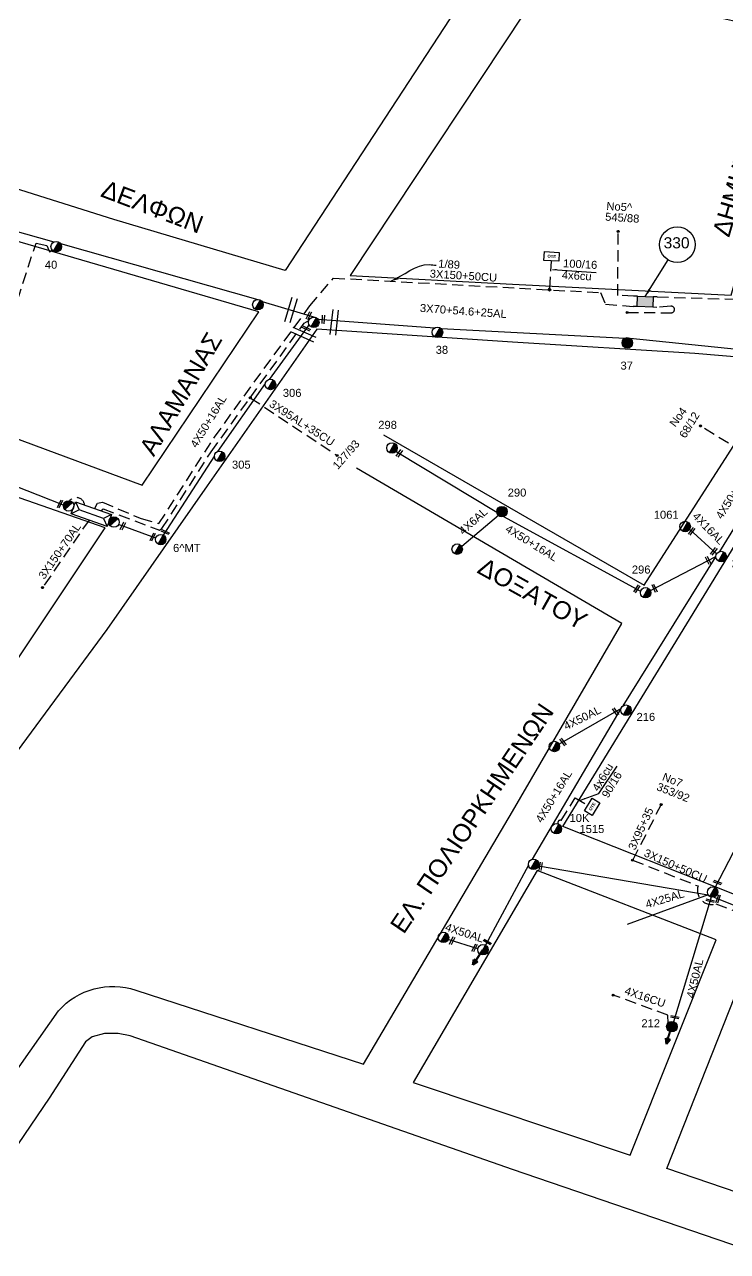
# Model space of a CAD drawing. Header units: millimetres. Extents: x 1113 to 5794, y 757 to 3537.
# Drawn here: x 1445 to 1603.2, y 1298.4 to 1574.4 of the extents above; entities that cross this region are included whole.
import ezdxf

# ---------------------------------------------------------------- set-up
doc = ezdxf.new("R2010")
doc.units = ezdxf.units.MM
doc.linetypes.add('DASHED', pattern=[19.05, 12.7, -6.35])
for name, color, linetype in [('Link Box 4 Διευθύνσεων', 7, 'Continuous'), ('Pillar OTE', 7, 'Continuous'), ('Άγνωστα', 7, 'Continuous'), ('Γυμνά εναέρια ΧΤ (3Φ)   4x50AL', 7, 'Continuous'), ('Γυμνά εναέρια ΧΤ και ΦΟΠ (3Φ)   4x50+16AL', 7, 'Continuous'), ('Εναέρια παροχή ΧΤ 4x16', 7, 'SYN_LINE'), ('Εναέρια παροχή ΧΤ 4x25', 7, 'SYN_LINE'), ('Επίτονοι', 7, 'Continuous'), ('Επιγραφές - Σχήματα', 7, 'Continuous'), ('Καλώδια ΧΤ   3x150+50CU', 7, 'DASHED'), ('Καλώδια ΧΤ   3x150AL+50XLPE', 7, 'DASHED'), ('Καλώδια ΧΤ   3x95+35 CU', 7, 'DASHED'), ('Μηχανική τομή', 7, 'Continuous'), ('Στύλος Ξύλινος', 7, 'Continuous'), ('Στύλος Ξύλινος @ 1', 7, 'Continuous'), ('Στύλος ΦΜ', 7, 'Continuous'), ('Στύλος ΦΜ @ 1', 7, 'Continuous'), ('Συνδέσεις', 7, 'Continuous'), ('Συνεστραμμένα ΧΤ   3x70+54.6+25 AL', 7, 'SYN_LINE'), ('Τομή', 7, 'Continuous'), ('Υποσταθμός εναέριος 2 στύλων', 7, 'Continuous'), ('Υποσταθμός πόλεως', 7, 'Continuous'), ('Υπόβαθρο ΔΕΗ', 7, 'Continuous'), ('Υπόγεια καλώδια Δικτύου ΧΤ και Παρ. ΧΤ - 3X150+70 AL', 7, 'DASHED'), ('Υπόγεια καλώδια Παροχών ΧΤ   4x16CU', 7, 'DASHED'), ('Υπόγεια καλώδια Παροχών ΧΤ   4x50AL', 7, 'DASHED'), ('Υπόγεια καλώδια Παροχών ΧΤ   4x6', 7, 'DASHED')]:
    doc.layers.add(name, color=color, linetype=linetype)
doc.styles.get("Standard").update_dxf_attribs({"font": 'arial.ttf'})
doc.linetypes.add('SYN_LINE', pattern='A,0.5,-0.0001,["/\\/\\/\\/",Standard,S=0.1,R=0,X=0,Y=-0.05],-0.25', length=0.7501)
doc.dimstyles.new('ISO-25', dxfattribs={"dimtxt": 2.5, "dimasz": 1.8, "dimexe": 1.25, "dimexo": 0.625, "dimtad": 1, "dimtxsty": 'Standard', "dimcen": 1.8, "dimadec": 0, "dimazin": 0, "dimtfac": 1, "dimtmove": 0, "dimatfit": 3, "dimfxl": 1.25, "dimarcsym": 0})

# ---------------------------------------------------------------- blocks, each defined once
blk = doc.blocks.new('ΥΠΑΡΧΩΝ ΤΣΙΜΕΝΤΕΝΙΟΣ ΣΤΥΛΟΣ')
at = {"layer": 'Στύλος ΦΜ'}
blk.add_hatch(color=7, dxfattribs=at).paths.add_polyline_path([(-1.29, -2.28, 0.574793), (2.62, 0, 0.268822), (1.3, 2.27)])
at = {"layer": 'Στύλος ΦΜ', "color": 7}
blk.add_line((-1.29, -2.28), (1.3, 2.27), dxfattribs=at)
blk.add_circle((0, 0), 2.62, dxfattribs=at)
at = {"layer": 'Στύλος ΦΜ', "flags": 4}
for tag, p in [('ΤΥΠΟΣ', (-4.91, 3.03)), ('ΑΡΙΘΜΟΣ', (-4.68, 8.05))]:
    blk.add_attdef(tag, p, '', height=4, dxfattribs=at)
blk = doc.blocks.new('ΥΠΑΡΧΩΝ ΞΥΛΙΝΟΣ ΣΤΥΛΟΣ')
at = {"layer": 'Στύλος Ξύλινος'}
h = blk.add_hatch(color=7, dxfattribs=at)
h.paths.add_polyline_path([(-2.62, 0, 0.270008), (-1.29, -2.28), (1.3, 2.27, 0.576266)])
h.paths.add_polyline_path([(-1.29, -2.28, 0.574793), (2.62, 0, 0.268822), (1.3, 2.27)])
at = {"layer": 'Στύλος Ξύλινος', "color": 7}
blk.add_line((-1.29, -2.28), (1.3, 2.27), dxfattribs=at)
blk.add_circle((0, 0), 2.62, dxfattribs=at)
at = {"layer": 'Στύλος Ξύλινος', "flags": 4}
for tag, p in [('ΑΡΙΘΜΟΣ', (-4.91, 8.6)), ('ΤΥΠΟΣ', (-4.85, 3.39))]:
    blk.add_attdef(tag, p, '', height=4, dxfattribs=at)
blk = doc.blocks.new('ΕΠΙΤΟΝΟΣ')
at = {"layer": 'Επίτονοι', "lineweight": 40, "ltscale": 40}
blk.add_hatch(color=256, dxfattribs=at).paths.add_polyline_path([(-1.13, 6.47), (0, 9.1), (1.13, 6.47)])
for p, q in [((-1.13, 6.47), (0, 9.1)), ((1.13, 6.47), (-1.13, 6.47)), ((-1.13, 6.47), (0, 6.47)), ((0, 9.1), (1.13, 6.47)), ((0, 6.47), (0, 0))]:
    blk.add_line(p, q, dxfattribs=at)
blk = doc.blocks.new('LINK BOX 4 ΑΝΑΧΩΡΗΣΕΩΝ')
at = {"layer": 'Link Box 4 Διευθύνσεων', "ltscale": 40}
blk.add_hatch(color=256, dxfattribs=at).paths.add_polyline_path([(-3.54, 0), (-3.54, -4.67), (3.54, -4.67), (3.54, 0)])
for p, q in [((-3.54, 0), (-5.33, 0)), ((5.33, 0), (3.54, 0)), ((-3.54, -4.67), (-5.33, -4.67)), ((5.33, -4.67), (3.54, -4.67))]:
    blk.add_line(p, q, dxfattribs=at)
blk.add_lwpolyline([(-3.54, -4.67), (-3.54, 0), (3.54, 0), (3.54, -4.67)], close=True, dxfattribs=at)
blk = doc.blocks.new('ΥΠΟΣΤΑΘΜΟΣ ΕΝΑΕΡΙΟΣ ΕΠΙ 2 ΣΤΥΛΩΝ')
at = {"layer": 'Υποσταθμός εναέριος 2 στύλων', "linetype": 'Continuous'}
for points in [[(-11.97, -2.11, 0.574793), (-8.45, -0.07, 0.268822), (-9.64, 1.98)], [(9.68, -2.15, 0.574793), (13.19, -0.1, 0.268822), (12.01, 1.95)]]:
    blk.add_hatch(color=256, dxfattribs=at).paths.add_polyline_path(points)
for p, q in [((-11.97, -2.11), (-9.64, 1.98)), ((9.68, -2.15), (12.01, 1.95))]:
    blk.add_line(p, q, dxfattribs=at)
for centre in [(-10.81, -0.07), (10.84, -0.1)]:
    blk.add_circle(centre, 2.36, dxfattribs=at)
at = {"layer": 'Υποσταθμός πόλεως', "linetype": 'Continuous', "ltscale": 40}
blk.add_lwpolyline([(-8.57, 2.82), (8.57, 2.82), (8.57, -2.82), (-8.57, -2.82)], close=True, dxfattribs=at)
for points in [[(-5.75, 0), (-8.57, 2.82)], [(-8.57, -2.82), (-5.75, 0)], [(-5.75, 0), (5.75, 0)], [(5.75, 0), (8.57, 2.82)], [(8.57, -2.82), (5.75, 0)]]:
    blk.add_lwpolyline(points, dxfattribs=at)
at = {"layer": 'Υποσταθμός εναέριος 2 στύλων', "ltscale": 40, "flags": 1}
for tag, p in [('ΜΕΤΑΣΧΗΜΑΤΙΣΜΟΣ', (14.09, 2.51)), ('ΙΣΧΥΣ', (14.07, -0.28)), ('ΑΡΙΘΜΟΣ', (14.19, -3))]:
    blk.add_attdef(tag, p, '', height=1.8, dxfattribs=at)
blk = doc.blocks.new('ΜΗΧΑΝΙΚΗ ΤΟΜΗ')
at = {"layer": 'Μηχανική τομή', "ltscale": 40}
for p, q in [((-1.89, 0.78), (1.89, 0.78)), ((1.89, 0), (-1.89, 0))]:
    blk.add_line(p, q, dxfattribs=at)
blk = doc.blocks.new('ΤΟΜΗ')
at = {"layer": 'Τομή', "ltscale": 40}
for p, q in [((-5.68, 0), (5.68, 0)), ((5.68, -2.33), (-5.68, -2.33))]:
    blk.add_line(p, q, dxfattribs=at)
blk = doc.blocks.new('_ΣΥΝΔΕΣΗ')
at = {"layer": 'Συνδέσεις', "linetype": 'SYN_LINE', "ltscale": 40}
blk.add_hatch(color=256, dxfattribs=at).paths.add_polyline_path([(0.5, -0.01, 1), (-0.5, -0.01, 1)])
at = {"layer": 'Συνδέσεις'}
blk.add_circle((0, -0.01), 0.5, dxfattribs=at)
blk = doc.blocks.new('PILLAR ΟΤΕ')
at = {"layer": 'Pillar OTE', "ltscale": 40}
blk.add_lwpolyline([(-3.31, 2.02), (3.39, 2.02), (3.39, -1.99), (-3.31, -1.99)], close=True, dxfattribs=at)
at = {"layer": 'Pillar OTE', "insert": (-1.81, 0.71), "char_height": 1.3575, "width": 109.961, "attachment_point": 1}
blk.add_mtext('{\\fArial|b1|i0|c161|p34;OTE}', dxfattribs=at)
blk = doc.blocks.new('TSONTA XT1')
at = {"ltscale": 40}
h = blk.add_hatch(color=256, dxfattribs=at)
h.dxf.hatch_style = 1
h.paths.add_polyline_path([(595.96, 2487.66), (597.07, 2488.77), (595.96, 2489.87), (594.85, 2488.77)])
blk.add_lwpolyline([(594.85, 2488.77), (595.96, 2489.87), (597.07, 2488.77), (595.96, 2487.66)], close=True, dxfattribs=at)

msp = doc.modelspace()

# ---------------------------------------------------------------- linework, layer by layer
at = {"layer": 'Άγνωστα', "color": 6, "linetype": 'DASHED', "lineweight": -3, "ltscale": 0.2}
msp.add_lwpolyline([(1441.13, 1505.31), (1447.61, 1525.22), (1450.06, 1524.7), (1450.61, 1523.26), (1451.26, 1523.65)], dxfattribs=at)
at = {"layer": 'Άγνωστα', "color": 173, "linetype": 'DASHED', "lineweight": -3, "ltscale": 0.2}
msp.add_lwpolyline([(1495.82, 1490.46), (1515.34, 1477.46)], dxfattribs=at)
at = {"layer": 'Άγνωστα', "color": 2, "linetype": 'SYN_LINE', "lineweight": -3, "ltscale": 10}
msp.add_lwpolyline([(1551.69, 1463.93), (1543.38, 1456.98)], dxfattribs=at)
at = {"layer": 'Γυμνά εναέρια ΧΤ (3Φ)   4x50AL', "color": 2, "lineweight": -3}
for points in [[(1579.22, 1420.53), (1565.31, 1412.5)], [(1599.54, 1378.12), (1591.02, 1350.12)], [(1547.01, 1366.53), (1540.37, 1368.62)]]:
    msp.add_lwpolyline(points, dxfattribs=at)
at = {"layer": 'Γυμνά εναέρια ΧΤ και ΦΟΠ (3Φ)   4x50+16AL', "color": 85, "lineweight": -3}
for points in [[(1509.04, 1506.92), (1500.03, 1494.56)], [(1499.2, 1493.66), (1488.45, 1478.36)], [(1487.74, 1477.37), (1476.25, 1459.57)], [(1474.54, 1458.9), (1466.2, 1461.96)]]:
    msp.add_lwpolyline(points, dxfattribs=at)
at = {"layer": 'Γυμνά εναέρια ΧΤ και ΦΟΠ (3Φ)   4x50+16AL', "color": 2, "lineweight": -3}
for points in [[(1528.6, 1478.39), (1551.27, 1464.69)], [(1601.44, 1455.88), (1608.14, 1466.68)], [(1552.78, 1463.71), (1583.64, 1446.98)], [(1579.72, 1421.18), (1600.58, 1454.64)], [(1585.83, 1447.07), (1600.57, 1454.74)], [(1559.33, 1386.67), (1579.22, 1420.53)], [(1558.39, 1385.3), (1548.75, 1367.32)], [(1560.67, 1385.14), (1598.8, 1378.67)], [(1600.09, 1378.12), (1628.81, 1366.73)]]:
    msp.add_lwpolyline(points, dxfattribs=at)
at = {"layer": 'Γυμνά εναέρια ΧΤ και ΦΟΠ (3Φ)   4x50+16AL', "color": 1, "lineweight": -3}
msp.add_lwpolyline([(1600.38, 1380.3), (1607.6, 1394.19)], dxfattribs=at)
at = {"layer": 'Εναέρια παροχή ΧΤ 4x16', "color": 7, "lineweight": -3, "ltscale": 10}
msp.add_lwpolyline([(1594.64, 1460.86), (1600.74, 1455.34)], dxfattribs=at)
at = {"layer": 'Εναέρια παροχή ΧΤ 4x25', "color": 2, "lineweight": -3, "ltscale": 20}
msp.add_lwpolyline([(1598.8, 1378.67), (1580.57, 1371.99)], dxfattribs=at)
at = {"layer": 'Επιγραφές - Σχήματα', "lineweight": -3}
msp.add_circle((1591.89, 1524.88), 4, dxfattribs=at)
at = {"layer": 'Καλώδια ΧΤ   3x150+50CU', "color": 30, "lineweight": -3, "ltscale": 0.2}
for points in [[(1582.03, 1513.32), (1578.52, 1513.45), (1578.57, 1527.88)], [(1460.8, 1465.49), (1461.44, 1466.71), (1462.54, 1466.95), (1471.24, 1463.27), (1475.28, 1462.15), (1487.74, 1481.59), (1509.23, 1511.15), (1514.57, 1517.37), (1574.58, 1514.09), (1575.73, 1511.47), (1581.94, 1510.99)]]:
    msp.add_lwpolyline(points, dxfattribs=at)
at = {"layer": 'Καλώδια ΧΤ   3x150+50CU', "color": 173, "lineweight": -3, "ltscale": 0.2}
msp.add_lwpolyline([(1462.2, 1464.99), (1462.7, 1465.48), (1475.41, 1460.63), (1475.94, 1461.02), (1487.01, 1478.3), (1495.82, 1490.46), (1507.91, 1507.21), (1509, 1507.82)], dxfattribs=at)
at = {"layer": 'Καλώδια ΧΤ   3x150+50CU', "color": 1, "lineweight": -3, "ltscale": 0.2}
msp.add_lwpolyline([(1581.83, 1386.44), (1596.56, 1380.64, 0.612345), (1600.59, 1376.65)], format="xyb", dxfattribs=at)
at = {"layer": 'Καλώδια ΧΤ   3x150+50CU', "color": 85, "lineweight": -3, "ltscale": 0.2}
msp.add_arc((1456.65, 1466.1), 1.9, 5.8301, 141.4753, dxfattribs=at)
at = {"layer": 'Καλώδια ΧΤ   3x150AL+50XLPE', "color": 1, "lineweight": -3, "ltscale": 0.2}
msp.add_line((1606.65, 1478.2), (1597.09, 1484.09), dxfattribs=at)
at = {"layer": 'Καλώδια ΧΤ   3x95+35 CU', "color": 1, "lineweight": -3, "ltscale": 0.2}
msp.add_lwpolyline([(1588.25, 1398.94), (1581.83, 1386.44)], dxfattribs=at)
at = {"layer": 'Συνεστραμμένα ΧΤ   3x70+54.6+25 AL', "color": 6, "lineweight": -3, "ltscale": 20}
for points in [[(1418.6, 1534.81), (1451.64, 1525.49)], [(1453.1, 1525.12), (1497.52, 1512.55)], [(1498.47, 1512.08), (1510.55, 1508.5)]]:
    msp.add_lwpolyline(points, dxfattribs=at)
at = {"layer": 'Συνεστραμμένα ΧΤ   3x70+54.6+25 AL', "color": 173, "lineweight": -3, "ltscale": 20}
for points in [[(1511.02, 1508.15), (1537.26, 1506.15)], [(1538.74, 1506.01), (1580.16, 1503.87)], [(1617.04, 1500.13), (1581.26, 1503.79)]]:
    msp.add_lwpolyline(points, dxfattribs=at)
at = {"layer": 'Συνεστραμμένα ΧΤ   3x70+54.6+25 AL', "color": 85, "lineweight": -3, "ltscale": 20}
msp.add_lwpolyline([(1453.79, 1466.26), (1425.99, 1477.26)], dxfattribs=at)
at = {"layer": 'Υπόβαθρο ΔΕΗ', "lineweight": -3}
for points in [[(1548.67, 1587.88), (1503.63, 1519.06), (1465.12, 1530.56), (1428.64, 1542.03), (1389.24, 1554.16), (1359.87, 1563.15), (1385.83, 1606.67), (1397.67, 1626.79), (1454.67, 1611.14), (1548.67, 1587.88)], [(1334.65, 1521.51), (1471.51, 1470.79), (1497.73, 1509.79), (1352.79, 1552.02), (1334.65, 1521.51)], [(1525.79, 1482.13), (1584.4, 1448.28), (1611.02, 1489.74), (1616.32, 1498.65), (1595.82, 1500.43), (1554.8, 1502.95), (1510.78, 1505.91), (1486.11, 1470.66), (1463.52, 1438.36), (1443.4, 1410.93), (1431.2, 1393.92)], [(1674.35, 1494.3), (1643.85, 1443.22), (1604.73, 1378.74), (1566.11, 1394.04), (1629.69, 1497.92), (1670.46, 1495.62), (1674.35, 1494.3)], [(1554.8, 1397.37), (1579.43, 1439.7), (1519.73, 1474.61)], [(1574.26, 1401.41), (1578.39, 1407.62)], [(1560.34, 1384.11), (1532.46, 1336.42), (1581.3, 1320.06), (1600.63, 1368.54), (1560.34, 1384.11)], [(1589.53, 1317.06), (1608.64, 1365.42), (1669.1, 1342.21), (1716.28, 1324.1), (1708.48, 1277.03), (1663.2, 1292), (1589.53, 1317.06)]]:
    msp.add_lwpolyline(points, dxfattribs=at)
msp.add_lwpolyline([(1554.8, 1516.03), (1604.03, 1513.54), (1620.48, 1571.64), (1562.46, 1584.6), (1562.46, 1584.6), (1518.28, 1517.91)], close=True, dxfattribs=at)
msp.add_lwpolyline([(1420.56, 1397.39), (1447.54, 1437.8), (1463.14, 1461.22), (1418.66, 1476.71), (1375.4, 1492.3), (1326.76, 1509.54), (1301.93, 1469.11), (1279.18, 1435.14), (1253.43, 1396.11), (1307.22, 1364.54), (1357.4, 1335.16), (1410.64, 1304.22, 0.301976), (1419.69, 1305.71), (1452.69, 1352.59, -0.298175), (1470.06, 1357.21), (1521.29, 1340.58), (1554.8, 1397.37)], format="xyb", dxfattribs=at)
msp.add_lwpolyline([(1681.44, 1171.16), (1693.42, 1212.13), (1705.39, 1264.94), (1704.77, 1265.58), (1554.8, 1316.9), (1468.82, 1346.95), (1466.12, 1347.46), (1463, 1347.46), (1460.22, 1346.68), (1458.78, 1345.57), (1450.54, 1332.95), (1425.18, 1295.6), (1425.16, 1294.36), (1456.31, 1275.33), (1496.87, 1251.01), (1539.25, 1226), (1554.8, 1216.78), (1628.54, 1170.32), (1669.09, 1144.83, 0.293653), (1670.49, 1144.84), (1681.44, 1171.16)], format="xyb", close=True, dxfattribs=at)
at = {"layer": 'Υπόγεια καλώδια Δικτύου ΧΤ και Παρ. ΧΤ - 3X150+70 AL', "color": 30, "lineweight": -3, "ltscale": 0.2}
for points in [[(1587.35, 1513.11), (1611.96, 1512.44, -0.649251), (1614.78, 1514.28, 12.525387)], [(1580.59, 1509.63), (1590.52, 1509.57, 1.071682), (1590.43, 1511.03), (1587.26, 1510.78)]]:
    msp.add_lwpolyline(points, format="xyb", dxfattribs=at)
at = {"layer": 'Υπόγεια καλώδια Δικτύου ΧΤ και Παρ. ΧΤ - 3X150+70 AL', "color": 1, "lineweight": -3, "ltscale": 0.2}
msp.add_lwpolyline([(1459.54, 1462.95), (1449.09, 1447.74)], dxfattribs=at)
msp.add_lwpolyline([(1600.59, 1376.65), (1637.49, 1361.96), (1671.71, 1348.52), (1707.68, 1334.09), (1720.74, 1329.74, 0.859096), (1721.1, 1335.63)], format="xyb", dxfattribs=at)
at = {"layer": 'Υπόγεια καλώδια Παροχών ΧΤ   4x16CU', "color": 2, "lineweight": -3, "ltscale": 0.2}
msp.add_lwpolyline([(1589.81, 1349.81), (1589.77, 1351.58), (1577.47, 1356.1)], dxfattribs=at)
at = {"layer": 'Υπόγεια καλώδια Παροχών ΧΤ   4x6', "color": 30, "linetype": 'DASHED', "lineweight": -3, "ltscale": 0.2}
msp.add_lwpolyline([(1563.17, 1515.08), (1563.56, 1521.16)], dxfattribs=at)
at = {"layer": 'Υπόγεια καλώδια Παροχών ΧΤ   4x6', "color": 2, "linetype": 'DASHED', "lineweight": -3, "ltscale": 0.2}
msp.add_lwpolyline([(1565.05, 1394.63, -0.690501), (1565.79, 1395.37), (1568.92, 1400.49), (1571.73, 1398.77)], format="xyb", dxfattribs=at)

# ---------------------------------------------------------------- block references
at = {"layer": 'Link Box 4 Διευθύνσεων', "lineweight": -3, "xscale": 0.4999999999999871, "yscale": 0.4999999999999871, "zscale": 0.4999999999999871, "rotation": 357.7837363377905}
msp.add_blockref('LINK BOX 4 ΑΝΑΧΩΡΗΣΕΩΝ', (1584.69, 1513.22), dxfattribs=at)
at = {"layer": 'Pillar OTE', "xscale": 0.5, "yscale": 0.5, "zscale": 0.5}
for p, rotation in [((1563.57, 1522.23), 357), ((1572.71, 1398.43), 59.00000000000001)]:
    msp.add_blockref('PILLAR ΟΤΕ', p, dxfattribs=dict(at, rotation=rotation))
at = {"layer": 'Επίτονοι', "lineweight": -3}
for p, xscale, yscale, zscale, rotation in [((1548.17, 1366.3), 0.4499999999998097, 0.4499999999998097, 0.4499999999998097, 146.0971407023373), ((1590.66, 1349), 0.4499999999999899, 0.4499999999999899, 0.4499999999999899, 162.5435691925346)]:
    msp.add_blockref('ΕΠΙΤΟΝΟΣ', p, dxfattribs=dict(at, xscale=xscale, yscale=yscale, zscale=zscale, rotation=rotation))
at = {"layer": 'Μηχανική τομή', "lineweight": -3}
for p, xscale, yscale, zscale, rotation in [((1508.8, 1509.02), 0.4999999999998747, 0.4999999999998747, 0.4999999999998747, 243.2995934672396), ((1512.04, 1508.07), 0.4999999999998744, 0.4999999999998744, 0.4999999999998744, 266.4023405474641), ((1508.51, 1506.2), 0.4999999999997758, 0.4999999999997758, 0.4999999999997758, 155.4170552778082), ((1529.51, 1477.84), 0.4999999999998433, 0.4999999999998433, 0.4999999999998433, 55.81875398751521), ((1452.84, 1466.63), 0.4999999999998492, 0.4999999999998492, 0.4999999999998492, 244.2556841975095), ((1466.99, 1461.67), 0.4999999999998492, 0.4999999999998492, 0.4999999999998492, 244.2556841975095), ((1473.68, 1459.21), 0.4999999999998492, 0.4999999999998492, 0.4999999999998492, 244.2556841975095), ((1476.8, 1460.42), 0.4999999999997758, 0.4999999999997758, 0.4999999999997758, 155.4170552778082), ((1595.27, 1460.29), 0.499999999999948, 0.499999999999948, 0.499999999999948, 51.53510426302837), ((1599.01, 1453.93), 0.4999999999998208, 0.4999999999998208, 0.4999999999998208, 115.3022290004809), ((1600.23, 1455.8), 0.499999999999948, 0.499999999999948, 0.499999999999948, 51.53510426302837), ((1582.96, 1447.35), 0.4999999999998433, 0.4999999999998433, 0.4999999999998433, 55.81875398751521), ((1586.96, 1447.66), 0.4999999999998208, 0.4999999999998208, 0.4999999999998208, 115.3022290004809), ((1577.83, 1419.73), 0.4999999999999639, 0.4999999999999639, 0.4999999999999639, 305.6164988725668), ((1566, 1412.9), 0.4999999999999639, 0.4999999999999639, 0.4999999999999639, 305.6164988725668), ((1561.34, 1385.02), 0.4999999999999222, 0.4999999999999222, 0.4999999999999222, 79.10143494980179), ((1600.87, 1381.25), 0.4999999999999611, 0.4999999999999611, 0.4999999999999611, 339.6533345836296), ((1599.24, 1377.14), 0.4999999999999654, 0.4999999999999654, 0.4999999999999654, 347.2421742270195), ((1601.26, 1377.66), 0.4999999999999051, 0.4999999999999051, 0.4999999999999051, 71.230105640109), ((1541.06, 1368.4), 0.4999999999998492, 0.4999999999998492, 0.4999999999998492, 242.9331175682948), ((1546.1, 1366.82), 0.4999999999998492, 0.4999999999998492, 0.4999999999998492, 242.9331175682948), ((1549.05, 1367.87), 0.4999999999999604, 0.4999999999999604, 0.4999999999999604, 328.8996560670411), ((1591.27, 1350.93), 0.4999999999999654, 0.4999999999999654, 0.4999999999999654, 347.2421742270195)]:
    msp.add_blockref('ΜΗΧΑΝΙΚΗ ΤΟΜΗ', p, dxfattribs=dict(at, xscale=xscale, yscale=yscale, zscale=zscale, rotation=rotation))
at = {"layer": 'Στύλος Ξύλινος @ 1', "lineweight": -3, "ltscale": 40}
ref = msp.add_blockref('ΥΠΑΡΧΩΝ ΞΥΛΙΝΟΣ ΣΤΥΛΟΣ', (1580.64, 1502.79), dxfattribs=dict(at, xscale=0.4499999999998181, yscale=0.4499999999998181, zscale=0.4499999999998181))
ref.add_attrib('ΤΥΠΟΣ', '37', (1579.11, 1496.78), dxfattribs={"layer": 'Στύλος Ξύλινος', "height": 1.8, "flags": 4})
ref = msp.add_blockref('ΥΠΑΡΧΩΝ ΞΥΛΙΝΟΣ ΣΤΥΛΟΣ', (1552.44, 1464.84), dxfattribs=dict(at, xscale=0.4499999999998181, yscale=0.4499999999998181, zscale=0.4499999999998181))
ref.add_attrib('ΤΥΠΟΣ', '290', (1553.73, 1468.22), dxfattribs={"layer": 'Στύλος Ξύλινος', "height": 1.8, "flags": 4})
ref = msp.add_blockref('ΥΠΑΡΧΩΝ ΞΥΛΙΝΟΣ ΣΤΥΛΟΣ', (1590.66, 1349), dxfattribs=dict(at, xscale=0.4499999999998181, yscale=0.4499999999998181, zscale=0.4499999999998181))
ref.add_attrib('ΤΥΠΟΣ', '212', (1583.8, 1348.86), dxfattribs={"layer": 'Στύλος Ξύλινος', "height": 1.8, "flags": 4})
at = {"layer": 'Στύλος ΦΜ @ 1', "lineweight": -3, "ltscale": 40}
ref = msp.add_blockref('ΥΠΑΡΧΩΝ ΤΣΙΜΕΝΤΕΝΙΟΣ ΣΤΥΛΟΣ', (1452.15, 1524.43), dxfattribs=dict(at, xscale=0.4499999999998181, yscale=0.4499999999998181, zscale=0.4499999999998181))
ref.add_attrib('ΤΥΠΟΣ', '40', (1449.6, 1519.47), dxfattribs={"layer": 'Στύλος ΦΜ', "height": 1.8, "flags": 4})
at = {"layer": 'Στύλος ΦΜ @ 1', "lineweight": -3, "ltscale": 40, "xscale": 0.4499999999998181, "yscale": 0.4499999999998181, "zscale": 0.4499999999998181}
for p in [(1497.52, 1511.38), (1510.11, 1507.41), (1542.36, 1456.4), (1564.23, 1412.01), (1559.55, 1385.51), (1599.82, 1379.27), (1539.28, 1369.07), (1548.17, 1366.3)]:
    msp.add_blockref('ΥΠΑΡΧΩΝ ΤΣΙΜΕΝΤΕΝΙΟΣ ΣΤΥΛΟΣ', p, dxfattribs=at)
at = {"layer": 'Στύλος ΦΜ @ 1', "lineweight": -3, "ltscale": 40}
ref = msp.add_blockref('ΥΠΑΡΧΩΝ ΤΣΙΜΕΝΤΕΝΙΟΣ ΣΤΥΛΟΣ', (1537.92, 1505.17), dxfattribs=dict(at, xscale=0.4499999999998181, yscale=0.4499999999998181, zscale=0.4499999999998181))
ref.add_attrib('ΤΥΠΟΣ', '38', (1537.53, 1500.33), dxfattribs={"layer": 'Στύλος ΦΜ', "height": 1.8, "flags": 4})
ref = msp.add_blockref('ΥΠΑΡΧΩΝ ΤΣΙΜΕΝΤΕΝΙΟΣ ΣΤΥΛΟΣ', (1500.36, 1493.43), dxfattribs=dict(at, xscale=0.4499999999998181, yscale=0.4499999999998181, zscale=0.4499999999998181))
ref.add_attrib('ΤΥΠΟΣ', '306', (1503.14, 1490.65), dxfattribs={"layer": 'Στύλος ΦΜ', "height": 1.8, "flags": 4})
ref = msp.add_blockref('ΥΠΑΡΧΩΝ ΤΣΙΜΕΝΤΕΝΙΟΣ ΣΤΥΛΟΣ', (1527.7, 1479.15), dxfattribs=dict(at, xscale=0.4499999999998181, yscale=0.4499999999998181, zscale=0.4499999999998181))
ref.add_attrib('ΤΥΠΟΣ', '298', (1524.61, 1483.46), dxfattribs={"layer": 'Στύλος ΦΜ', "height": 1.8, "flags": 4})
ref = msp.add_blockref('ΥΠΑΡΧΩΝ ΤΣΙΜΕΝΤΕΝΙΟΣ ΣΤΥΛΟΣ', (1488.91, 1477.28), dxfattribs=dict(at, xscale=0.4499999999998181, yscale=0.4499999999998181, zscale=0.4499999999998181))
ref.add_attrib('ΤΥΠΟΣ', '305', (1491.7, 1474.5), dxfattribs={"layer": 'Στύλος ΦΜ', "height": 1.8, "flags": 4})
ref = msp.add_blockref('ΥΠΑΡΧΩΝ ΤΣΙΜΕΝΤΕΝΙΟΣ ΣΤΥΛΟΣ', (1593.64, 1461.49), dxfattribs=dict(at, xscale=0.4499999999998181, yscale=0.4499999999998181, zscale=0.4499999999998181))
ref.add_attrib('ΤΥΠΟΣ', '1061', (1586.59, 1463.24), dxfattribs={"layer": 'Στύλος ΦΜ', "height": 1.8, "flags": 4})
ref = msp.add_blockref('ΥΠΑΡΧΩΝ ΤΣΙΜΕΝΤΕΝΙΟΣ ΣΤΥΛΟΣ', (1475.67, 1458.55), dxfattribs=dict(at, xscale=0.4499999999998181, yscale=0.4499999999998181, zscale=0.4499999999998181))
ref.add_attrib('ΤΥΠΟΣ', '6^ MT', (1478.45, 1455.77), dxfattribs={"layer": 'Στύλος ΦΜ', "height": 1.8, "flags": 4})
ref = msp.add_blockref('ΥΠΑΡΧΩΝ ΤΣΙΜΕΝΤΕΝΙΟΣ ΣΤΥΛΟΣ', (1601.75, 1454.74), dxfattribs=dict(at, xscale=0.4499999999998181, yscale=0.4499999999998181, zscale=0.4499999999998181))
ref.add_attrib('ΤΥΠΟΣ', '209', (1604.12, 1452.33), dxfattribs={"layer": 'Στύλος ΦΜ', "height": 1.8, "flags": 4})
ref = msp.add_blockref('ΥΠΑΡΧΩΝ ΤΣΙΜΕΝΤΕΝΙΟΣ ΣΤΥΛΟΣ', (1584.75, 1446.6), dxfattribs=dict(at, xscale=0.4499999999998181, yscale=0.4499999999998181, zscale=0.4499999999998181))
ref.add_attrib('ΤΥΠΟΣ', '296', (1581.66, 1450.91), dxfattribs={"layer": 'Στύλος ΦΜ', "height": 1.8, "flags": 4})
ref = msp.add_blockref('ΥΠΑΡΧΩΝ ΤΣΙΜΕΝΤΕΝΙΟΣ ΣΤΥΛΟΣ', (1580.34, 1420.18), dxfattribs=dict(at, xscale=0.4499999999998181, yscale=0.4499999999998181, zscale=0.4499999999998181))
ref.add_attrib('ΤΥΠΟΣ', '216', (1582.71, 1417.77), dxfattribs={"layer": 'Στύλος ΦΜ', "height": 1.8, "flags": 4})
ref = msp.add_blockref('ΥΠΑΡΧΩΝ ΤΣΙΜΕΝΤΕΝΙΟΣ ΣΤΥΛΟΣ', (1564.68, 1393.51), dxfattribs=dict(at, xscale=0.4499999999998181, yscale=0.4499999999998181, zscale=0.4499999999998181))
ref.add_attrib('ΤΥΠΟΣ', '10Κ', (1567.64, 1395.04), dxfattribs={"layer": 'Στύλος ΦΜ', "height": 1.8, "flags": 4})
ref.add_attrib('ΑΡΙΘΜΟΣ', '1515', (1569.87, 1392.55), dxfattribs={"layer": 'Στύλος ΦΜ', "height": 1.8, "flags": 4})
at = {"layer": 'Συνδέσεις', "lineweight": -3, "xscale": 0.4499999999998181, "yscale": 0.4499999999998181, "zscale": 0.4499999999998181}
for p in [(1578.57, 1527.88), (1580.59, 1509.63), (1495.82, 1490.46), (1597.09, 1484.1), (1515.34, 1477.46), (1449.09, 1447.74), (1588.25, 1398.94), (1581.83, 1386.44), (1577.47, 1356.1)]:
    msp.add_blockref('_ΣΥΝΔΕΣΗ', p, dxfattribs=at)
at = {"layer": 'Συνδέσεις', "xscale": 0.3075184835441075, "yscale": 0.3075184835441075, "zscale": 0.3075184835441075}
msp.add_blockref('TSONTA XT1', (1379.9, 749.39), dxfattribs=at)
at = {"layer": 'Τομή', "lineweight": -3}
for p, xscale, yscale, zscale, rotation in [((1505.53, 1509.99), 0.4999999999997916, 0.4999999999997916, 0.4999999999997916, 252.6052056050622), ((1515.29, 1507.36), 0.4999999999998169, 0.4999999999998169, 0.4999999999998169, 263.3619222722544), ((1507.99, 1505.19), 0.4999999999998355, 0.4999999999998355, 0.4999999999998355, 336.2297435268611)]:
    msp.add_blockref('ΤΟΜΗ', p, dxfattribs=dict(at, xscale=xscale, yscale=yscale, zscale=zscale, rotation=rotation))
at = {"layer": 'Υποσταθμός εναέριος 2 στύλων', "lineweight": -3, "xscale": 0.4999999999998126, "yscale": 0.4999999999998126, "zscale": 0.4999999999998126, "rotation": 160.4453630251978}
msp.add_blockref('ΥΠΟΣΤΑΘΜΟΣ ΕΝΑΕΡΙΟΣ ΕΠΙ 2 ΣΤΥΛΩΝ', (1460.05, 1464.26), dxfattribs=at)

# ---------------------------------------------------------------- texts
at = {"layer": 'Γυμνά εναέρια ΧΤ (3Φ)   4x50AL', "color": 7, "lineweight": -3, "char_height": 1.8, "width": 168.3718, "attachment_point": 1}
for insert, rotation in [((1566.09, 1417.26), 26.3958), ((1540.06, 1372.36), 341.9615), ((1593.89, 1355.71), 76.212)]:
    msp.add_mtext('4X50AL', dxfattribs=dict(at, insert=insert, rotation=rotation))
at = {"layer": 'Γυμνά εναέρια ΧΤ και ΦΟΠ (3Φ)   4x50+16AL', "color": 7, "lineweight": -3, "char_height": 1.8, "width": 168.3718, "attachment_point": 1}
for s, insert, rotation in [('4X50+16AL', (1482.19, 1479.97), 58.7033), ('68/12', (1592.17, 1482.12), 58.5658), ('4X50+16AL', (1600.4, 1463.93), 58.5658), ('4X50+16AL', (1553.97, 1462.02), 328.3447), ('4X50+16AL', (1559.87, 1395.63), 58.5658)]:
    msp.add_mtext(s, dxfattribs=dict(at, insert=insert, rotation=rotation))
at = {"layer": 'Εναέρια παροχή ΧΤ 4x16', "color": 7, "lineweight": -3, "insert": (1596.44, 1464.89), "char_height": 1.8, "width": 168.3718, "attachment_point": 1, "rotation": 314.4782}
msp.add_mtext('4X16AL', dxfattribs=at)
at = {"layer": 'Εναέρια παροχή ΧΤ 4x25', "color": 7, "lineweight": -3, "insert": (1584.52, 1377.32), "char_height": 1.8, "width": 168.3718, "attachment_point": 1, "rotation": 16.6187}
msp.add_mtext('4X25AL', dxfattribs=at)
at = {"layer": 'Επιγραφές - Σχήματα', "color": 7, "lineweight": -3, "width": 168.3718, "attachment_point": 1}
for s, insert, char_height, rotation in [('ΔΗΜΗΤΣΑΝΗΣ', (1599.71, 1527.5), 4, 73.7676), ('ΔΕΛΦΩΝ', (1463.36, 1539.53), 4, 339.1781), ('No5^ ', (1576, 1534.51), 1.8, 356.391), ('545/88', (1575.73, 1532.09), 1.8, 356.391), ('1/89', (1538.17, 1521.53), 1.8, 356.391), ('ΑΛΑΜΑΝΑΣ', (1470.66, 1479.06), 4, 59.6645), ('3X95AL+35CU', (1500.88, 1490.12), 1.8, 327.0601), ('No4', (1589.98, 1484.79), 1.8, 53.5995), ('127/93', (1514.16, 1475.36), 1.8, 48.8716), ('4X6AL', (1542.52, 1460.83), 1.8, 41.8782), ('ΔΟΞΑΤΟΥ', (1548.57, 1454.69), 4, 330.788), ('ΕΛ. ΠΟΛΙΟΡΚΗΜΕΝΩΝ', (1527.03, 1371.86), 4, 55.9526), ('No7', (1589, 1406.17), 1.8, 338.2674), ('353/92', (1587.72, 1403.95), 1.8, 338.2674)]:
    msp.add_mtext(s, dxfattribs=dict(at, insert=insert, char_height=char_height, rotation=rotation))
at = {"layer": 'Επιγραφές - Σχήματα', "lineweight": -3, "insert": (1588.81, 1526.55), "char_height": 2.5, "width": 6.3466, "attachment_point": 1}
msp.add_mtext('330', dxfattribs=at)
at = {"layer": 'Καλώδια ΧΤ   3x150+50CU', "color": 7, "lineweight": -3, "char_height": 1.8, "width": 168.3718, "attachment_point": 1}
for insert, rotation in [((1536.26, 1519.3), 356.391), ((1584.93, 1389.06), 336.1271)]:
    msp.add_mtext('3X150+50CU', dxfattribs=dict(at, insert=insert, rotation=rotation))
at = {"layer": 'Καλώδια ΧΤ   3x95+35 CU', "color": 7, "lineweight": -3, "insert": (1580.74, 1389.28), "char_height": 1.8, "width": 168.3718, "attachment_point": 1, "rotation": 65.408}
msp.add_mtext('3X95+35', dxfattribs=at)
at = {"layer": 'Συνεστραμμένα ΧΤ   3x70+54.6+25 AL', "color": 7, "lineweight": -3, "insert": (1534.06, 1511.57), "char_height": 1.8, "width": 168.3718, "attachment_point": 1, "rotation": 355.8675}
msp.add_mtext('3X70+54.6+25AL', dxfattribs=at)
at = {"layer": 'Υπόγεια καλώδια Δικτύου ΧΤ και Παρ. ΧΤ - 3X150+70 AL', "color": 7, "lineweight": -3, "insert": (1448, 1450.5), "char_height": 1.8, "width": 168.3718, "attachment_point": 1, "rotation": 55.1098}
msp.add_mtext('3X150+70AL', dxfattribs=at)
at = {"layer": 'Υπόγεια καλώδια Παροχών ΧΤ   4x16CU', "color": 7, "lineweight": -3, "insert": (1580.44, 1358.05), "char_height": 1.8, "width": 168.3718, "attachment_point": 1, "rotation": 341.2085}
msp.add_mtext('4X16CU', dxfattribs=at)
at = {"layer": 'Υπόγεια καλώδια Παροχών ΧΤ   4x50AL', "color": 7, "ltscale": 0.2, "char_height": 1.8, "attachment_point": 1}
for s, insert, rotation in [('100/16', (1566.25, 1521.61), 357), ('4x6cu', (1565.96, 1518.98), 357), ('4x6cu', (1572.58, 1402.7), 59), ('90/16', (1574.75, 1401.19), 59)]:
    msp.add_mtext_dynamic_manual_height_columns(s, width=1.8, gutter_width=12.5, heights=[0.118], dxfattribs=dict(at, insert=insert, rotation=rotation))

# ---------------------------------------------------------------- leaders
at = {"layer": 'Επιγραφές - Σχήματα', "lineweight": -3, "path_type": 1}
msp.add_leader([(1527.42, 1516.65), (1536.12, 1520.4), (1537.6, 1520.25)], dimstyle='ISO-25', override={"dimgap": 0.625, "dimtad": 0}, dxfattribs=at)
at = {"layer": 'Επιγραφές - Σχήματα', "lineweight": -3}
msp.add_leader([(1584.68, 1513.22), (1589.84, 1521.44)], dimstyle='ISO-25', override={"dimgap": 0.625, "dimtad": 0}, dxfattribs=at)
at = {"layer": 'Επιγραφές - Σχήματα', "ltscale": 40}
for points in [[(1563.77, 1519.32), (1573.65, 1518.65)], [(1570.14, 1399.96), (1574.26, 1401.41)]]:
    msp.add_leader(points, dimstyle='ISO-25', override={"dimasz": 1, "dimtad": 0}, dxfattribs=at)

doc.saveas('drawing.dxf')
